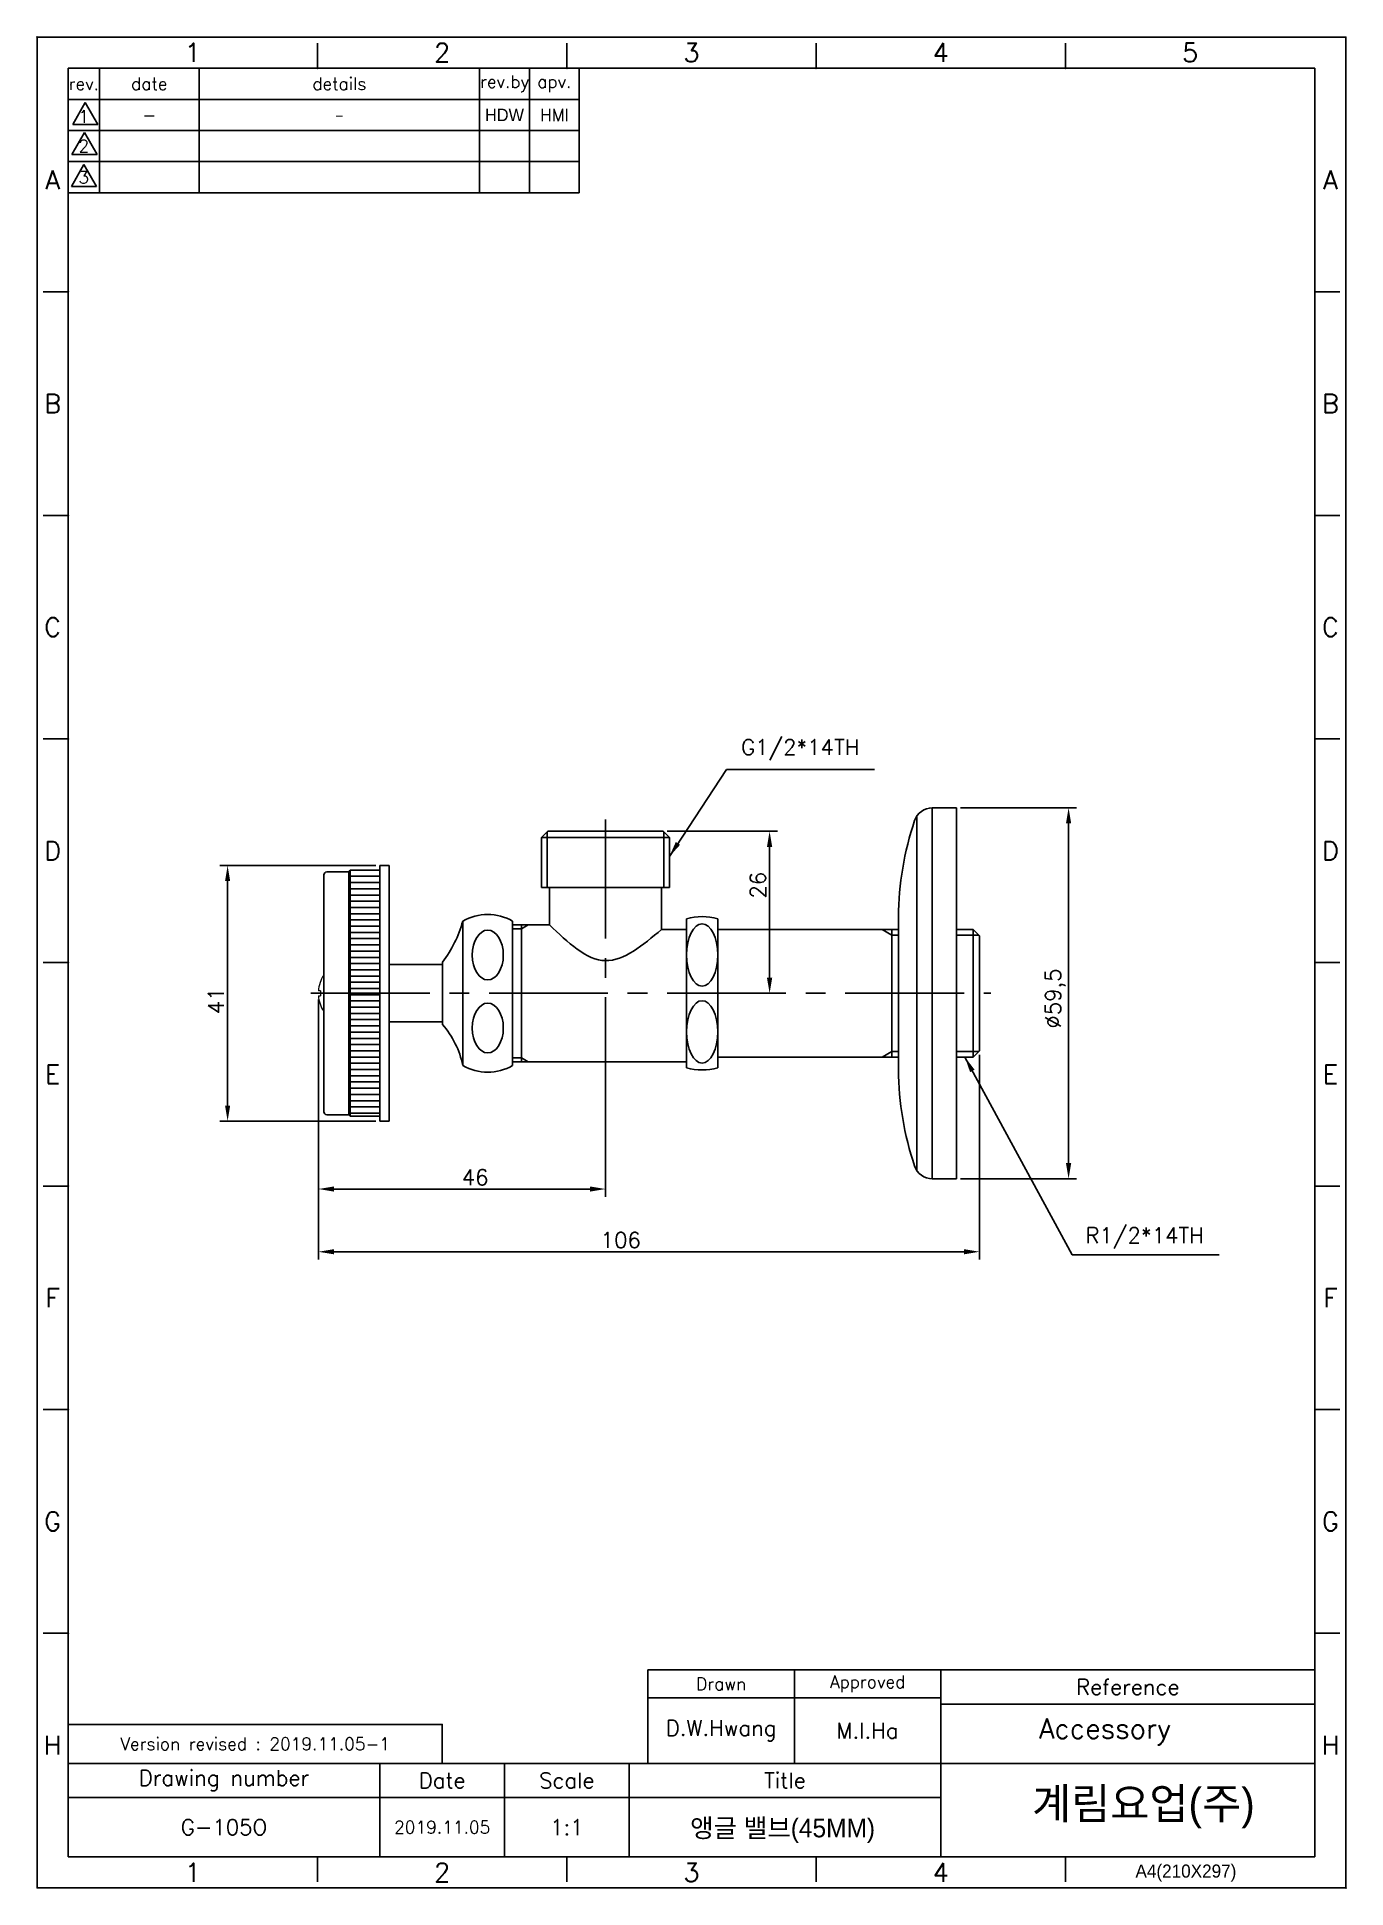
# Model space of a CAD drawing. Header units: inches. Extents: x 467 to 677, y 46 to 343.
import ezdxf

# ---------------------------------------------------------------- set-up
doc = ezdxf.new("R2010")
doc.units = ezdxf.units.IN
doc.header["$MEASUREMENT"] = 0
doc.linetypes.add('CENTER2', pattern=[28.575, 19.05, -3.175, 3.175, -3.175])
doc.linetypes.add('CENTERX2', pattern=[20.32, 12.7, -2.54, 2.54, -2.54])
doc.layers.get('Defpoints').update_dxf_attribs({"color": 3})
for name, color, linetype in [('5', 2, 'Continuous'), ('Cneter', 1, 'CENTER2'), ('DIM', 3, 'Continuous'), ('FORM', 7, 'Continuous'), ('TEXT', 2, 'Continuous')]:
    doc.layers.add(name, color=color, linetype=linetype)
doc.styles.add('ROMANS', font='Gulim.ttf')
doc.styles.get("Standard").update_dxf_attribs({"font": 'romans.shx', "bigfont": 'whtgtxt.shx'})
doc.dimstyles.new('ISO-25', dxfattribs={"dimtxt": 2.5, "dimasz": 2.5, "dimexe": 1.25, "dimexo": 0.625, "dimtad": 1, "dimtxsty": 'Standard', "dimcen": 2.5, "dimadec": 0, "dimazin": 0, "dimtfac": 1, "dimtmove": 0, "dimatfit": 3, "dimfxl": 0, "dimarcsym": 0})

# ---------------------------------------------------------------- blocks, each defined once
blk = doc.blocks.new('*D44')
at = {"layer": 'Defpoints', "color": 0}
for p in [(615, 219.14), (615, 159.64), (632.97, 159.64)]:
    blk.add_point(p, dxfattribs=at)
at = {"layer": 'DIM', "color": 0, "lineweight": -2}
for p, q in [((615.62, 219.14), (634.22, 219.14)), ((632.97, 216.64), (632.97, 162.14)), ((615.62, 159.64), (634.22, 159.64))]:
    blk.add_line(p, q, dxfattribs=at)
at = {"layer": 'DIM', "color": 0}
for points in [[(632.55, 216.64), (633.39, 216.64), (632.97, 219.14)], [(632.55, 162.14), (633.39, 162.14), (632.97, 159.64)]]:
    blk.add_solid(points, dxfattribs=at)
at = {"layer": 'DIM', "color": 0, "insert": (630.86, 188.54), "char_height": 2.5, "attachment_point": 5, "rotation": 90}
blk.add_mtext('%%C59,5', dxfattribs=at)
blk = doc.blocks.new('*D45')
at = {"layer": 'Defpoints', "color": 0}
for p in [(522.47, 209.89), (498.05, 168.89), (522.47, 168.89)]:
    blk.add_point(p, dxfattribs=at)
at = {"layer": 'DIM', "color": 0, "lineweight": -2}
for p, q in [((521.85, 209.89), (496.8, 209.89)), ((498.05, 207.39), (498.05, 171.39)), ((521.85, 168.89), (496.8, 168.89))]:
    blk.add_line(p, q, dxfattribs=at)
at = {"layer": 'DIM', "color": 0}
for points in [[(497.63, 207.39), (498.46, 207.39), (498.05, 209.89)], [(497.63, 171.39), (498.46, 171.39), (498.05, 168.89)]]:
    blk.add_solid(points, dxfattribs=at)
at = {"layer": 'DIM', "color": 0, "insert": (496.17, 188.18), "char_height": 2.5, "attachment_point": 5, "rotation": 90}
blk.add_mtext('41', dxfattribs=at)
blk = doc.blocks.new('*D46')
at = {"layer": 'Defpoints', "color": 0}
for p in [(567.92, 215.39), (571.67, 189.39), (585, 189.39)]:
    blk.add_point(p, dxfattribs=at)
at = {"layer": 'DIM', "color": 0, "lineweight": -2}
for p, q in [((568.55, 215.39), (586.25, 215.39)), ((585, 212.89), (585, 191.89)), ((572.3, 189.39), (586.25, 189.39))]:
    blk.add_line(p, q, dxfattribs=at)
at = {"layer": 'DIM', "color": 0}
for points in [[(584.58, 212.89), (585.42, 212.89), (585, 215.39)], [(584.58, 191.89), (585.42, 191.89), (585, 189.39)]]:
    blk.add_solid(points, dxfattribs=at)
at = {"layer": 'DIM', "color": 0, "insert": (583.12, 206.74), "char_height": 2.5, "attachment_point": 5, "rotation": 90}
blk.add_mtext('26', dxfattribs=at)
blk = doc.blocks.new('*D47')
at = {"layer": 'Defpoints', "color": 0}
for p in [(512.61, 189.01), (618.67, 180.14), (618.67, 147.92)]:
    blk.add_point(p, dxfattribs=at)
at = {"layer": 'DIM', "color": 0, "lineweight": -2}
for p, q in [((512.61, 188.39), (512.61, 146.67)), ((618.67, 179.52), (618.67, 146.67)), ((515.11, 147.92), (616.17, 147.92))]:
    blk.add_line(p, q, dxfattribs=at)
at = {"layer": 'DIM', "color": 0}
for points in [[(515.11, 148.34), (515.11, 147.51), (512.61, 147.92)], [(616.17, 148.34), (616.17, 147.51), (618.67, 147.92)]]:
    blk.add_solid(points, dxfattribs=at)
at = {"layer": 'DIM', "color": 0, "insert": (561.11, 149.8), "char_height": 2.5, "attachment_point": 5}
blk.add_mtext('106', dxfattribs=at)
blk = doc.blocks.new('*D48')
at = {"layer": 'Defpoints', "color": 0}
for p in [(512.61, 189.01), (558.67, 189.39), (558.67, 157.99)]:
    blk.add_point(p, dxfattribs=at)
at = {"layer": 'DIM', "color": 0, "lineweight": -2}
for p, q in [((512.61, 188.39), (512.61, 156.74)), ((558.67, 188.77), (558.67, 156.74)), ((515.11, 157.99), (556.17, 157.99))]:
    blk.add_line(p, q, dxfattribs=at)
at = {"layer": 'DIM', "color": 0}
for points in [[(515.11, 158.4), (515.11, 157.57), (512.61, 157.99)], [(556.17, 158.4), (556.17, 157.57), (558.67, 157.99)]]:
    blk.add_solid(points, dxfattribs=at)
at = {"layer": 'DIM', "color": 0, "insert": (537.78, 159.86), "char_height": 2.5, "attachment_point": 5}
blk.add_mtext('46', dxfattribs=at)

msp = doc.modelspace()

# ---------------------------------------------------------------- hatches: boundary and pattern name
h = msp.add_hatch()
h.set_pattern_fill('_USER', color=256, pattern_type=0)
h.set_pattern_definition([(0, (-102.5923, -11.836), (0, 1), [])])
h.paths.add_polyline_path([(522.473, 209.128), (517.718, 209.128), (517.718, 169.654), (522.473, 169.654)])

# ---------------------------------------------------------------- linework, layer by layer
at = {"color": 7, "linetype": 'Continuous', "lineweight": 25}
for p, q in [((608.64, 217.851), (608.64, 199.641)), ((611.105, 219.141), (614.997, 219.141)), ((611.105, 199.641), (611.105, 219.141)), ((614.997, 219.141), (614.997, 218.741)), ((614.997, 218.741), (614.997, 160.041)), ((548.423, 214.391), (549.423, 215.391)), ((548.423, 206.391), (548.423, 214.391)), ((568.923, 214.391), (548.423, 214.391)), ((549.323, 206.391), (549.323, 215.291)), ((549.423, 215.391), (551.173, 215.391)), ((551.173, 215.391), (566.173, 215.391)), ((566.173, 215.391), (567.923, 215.391)), ((568.923, 214.391), (567.923, 215.391)), ((568.023, 215.291), (568.023, 206.391)), ((568.923, 214.391), (568.923, 206.391)), ((513.473, 208.391), (513.473, 193.791)), ((513.973, 208.891), (517.481, 208.891)), ((517.718, 209.128), (517.481, 208.891)), ((522.473, 209.128), (517.718, 209.128)), ((522.473, 209.128), (522.473, 209.891)), ((523.973, 209.891), (522.473, 209.891)), ((522.473, 168.891), (522.473, 209.128)), ((523.973, 209.891), (523.973, 207.891)), ((523.973, 207.035), (523.973, 207.891)), ((523.973, 195.891), (523.973, 207.035)), ((567.673, 206.391), (548.423, 206.391)), ((549.673, 206.391), (549.673, 200.391)), ((567.673, 199.641), (567.673, 206.391)), ((567.673, 206.391), (568.923, 206.391)), ((543.78, 200.969), (543.78, 178.391)), ((543.78, 200.391), (549.673, 200.391)), ((545.173, 199.756), (543.78, 199.756)), ((545.173, 200.391), (545.173, 179.026)), ((546.272, 200.391), (545.173, 199.756)), ((567.673, 199.641), (571.673, 199.641)), ((571.673, 201.367), (571.673, 199.641)), ((576.673, 201.367), (576.673, 199.641)), ((576.673, 199.641), (605.668, 199.641)), ((605.668, 201.659), (605.668, 179.141)), ((513.473, 193.791), (513.473, 186.5)), ((523.973, 195.891), (523.973, 193.641)), ((513.473, 186.5), (513.473, 184.991)), ((513.473, 184.991), (513.473, 170.391)), ((543.78, 179.026), (545.173, 179.026)), ((543.78, 178.391), (571.673, 178.391)), ((543.78, 177.813), (543.78, 178.391)), ((545.173, 178.391), (545.173, 179.026)), ((546.272, 178.391), (545.173, 179.026)), ((576.673, 179.141), (576.673, 177.414)), ((605.668, 179.141), (605.668, 177.122)), ((617.673, 179.141), (614.997, 179.141)), ((517.473, 169.891), (513.973, 169.891)), ((517.481, 169.891), (517.718, 169.654)), ((517.718, 169.654), (522.473, 169.654)), ((522.473, 168.891), (523.973, 168.891)), ((614.997, 159.641), (611.105, 159.641)), ((614.997, 160.041), (614.997, 159.641))]:
    msp.add_line(p, q, dxfattribs=at)
for p, q in [((517.481, 208.891), (517.481, 169.891)), ((517.718, 209.128), (517.718, 169.654)), ((535.78, 177.813), (535.78, 200.969)), ((571.673, 177.414), (571.673, 199.641)), ((576.673, 179.141), (576.673, 199.641)), ((603.073, 199.641), (604.631, 198.741)), ((604.631, 198.741), (604.631, 199.641)), ((608.64, 199.641), (608.64, 160.931)), ((611.105, 199.641), (611.105, 159.641)), ((614.997, 199.641), (617.673, 199.641)), ((618.673, 198.641), (617.673, 199.641)), ((617.673, 199.641), (617.673, 179.141)), ((604.631, 198.741), (605.668, 198.741)), ((604.631, 180.041), (604.631, 198.741)), ((614.997, 198.741), (618.573, 198.741)), ((618.673, 198.641), (618.673, 197.141)), ((618.673, 197.141), (618.673, 180.141)), ((523.973, 193.991), (532.53, 193.991)), ((523.973, 168.891), (523.973, 193.991)), ((532.53, 194.391), (532.53, 193.991)), ((532.53, 193.991), (532.53, 184.791)), ((523.973, 184.791), (532.53, 184.791)), ((532.53, 184.391), (532.53, 184.791)), ((605.668, 179.141), (576.673, 179.141)), ((603.073, 179.141), (604.631, 180.041)), ((605.668, 180.041), (604.631, 180.041)), ((604.631, 180.041), (604.631, 179.141)), ((618.573, 180.041), (614.997, 180.041)), ((617.673, 179.141), (618.673, 180.141))]:
    msp.add_line(p, q)
at = {"color": 7, "linetype": 'Continuous', "lineweight": 15}
for p, q in [((512.95, 189.771), (512.606, 189.771)), ((512.607, 189.01), (512.95, 189.01))]:
    msp.add_line(p, q, dxfattribs=at)
at = {"color": 7, "linetype": 'Continuous'}
msp.add_line((672.471, 90.836), (672.471, 122.314), dxfattribs=at)
at = {"color": 7, "linetype": 'Continuous', "lineweight": 25}
for centre, radius, start, end in [((655.665, 201.196), 50, 161.45951, 179.46904), ((611.105, 216.141), 3, 90, 161.45951), ((513.973, 208.391), 0.5, 90, 180), ((539.78, 194.041), 8, 60, 120), ((539.78, 184.741), 8, 240, 300), ((655.665, 177.586), 50, 180.53096, 198.54049), ((513.973, 170.391), 0.5, 180, 270), ((611.105, 162.641), 3, 198.54049, 270)]:
    msp.add_arc(centre, radius, start, end, dxfattribs=at)
for centre, radius, start, end in [((516.738, 206.285), 19.77, 323.01398, 344.40213), ((574.173, 191.876), 9.815, 75.24297, 104.75703), ((521.486, 174.842), 14.6, 11.73866, 40.84524), ((574.173, 186.905), 9.815, 255.24297, 284.75703)]:
    msp.add_arc(centre, radius, start, end)
at = {"color": 7, "linetype": 'Continuous', "lineweight": 15}
for centre, radius, start, end in [((517.849, 189.41), 5.256, 146.38572, 176.05436), ((517.849, 189.41), 5.256, 184.35739, 213.61428), ((517.849, 189.391), 4.914, 175.55933, 184.44067)]:
    msp.add_arc(centre, radius, start, end, dxfattribs=at)
for centre, major_axis, ratio in [((539.78, 195.535), (0, -4), 0.625), ((574.173, 195.541), (0, -5), 0.5)]:
    msp.add_ellipse(centre, major_axis=major_axis, ratio=ratio)
at = {"color": 7, "linetype": 'Continuous', "lineweight": 25, "extrusion": (0, 0, -1)}
msp.add_ellipse((539.78, 183.825), major_axis=(0, 4), ratio=0.625, dxfattribs=at)
at = {"extrusion": (0, 0, -1)}
msp.add_ellipse((574.173, 183.209), major_axis=(0, 5), ratio=0.5, dxfattribs=at)
msp.add_spline([(549.673, 200.391), (558.673, 194.637), (567.673, 199.641)], degree=3)
at = {"layer": '5'}
for p in [(467.471, 342.836), (677.471, 45.836)]:
    msp.add_point(p, dxfattribs=at)
at = {"layer": 'Cneter'}
for p, q in [((558.673, 217.256), (558.673, 189.391)), ((511.418, 189.391), (620.474, 189.391))]:
    msp.add_line(p, q, dxfattribs=at)
at = {"layer": 'FORM'}
for p, q in [((512.471, 337.836), (512.471, 341.836)), ((552.471, 337.836), (552.471, 341.836)), ((592.471, 337.836), (592.471, 341.836)), ((632.471, 337.836), (632.471, 341.836)), ((672.471, 337.836), (472.471, 337.836)), ((472.471, 337.836), (472.471, 50.836)), ((472.471, 337.836), (472.471, 312.836)), ((477.471, 337.836), (477.471, 317.836)), ((493.471, 337.836), (493.471, 317.836)), ((538.471, 337.836), (538.471, 317.836)), ((546.471, 337.836), (546.471, 317.836)), ((554.471, 317.836), (554.471, 337.836)), ((672.471, 50.836), (672.471, 337.836)), ((554.471, 332.836), (472.471, 332.836)), ((554.471, 327.836), (472.471, 327.836)), ((554.471, 322.836), (472.471, 322.836)), ((554.471, 317.836), (472.471, 317.836)), ((472.471, 301.961), (468.471, 301.961)), ((672.471, 301.961), (676.471, 301.961)), ((472.471, 266.086), (468.471, 266.086)), ((672.471, 266.086), (676.471, 266.086)), ((472.471, 230.211), (468.471, 230.211)), ((672.471, 230.211), (676.471, 230.211)), ((472.471, 194.336), (468.471, 194.336)), ((672.471, 194.336), (676.471, 194.336)), ((472.471, 158.461), (468.471, 158.461)), ((672.471, 158.461), (676.471, 158.461)), ((472.471, 122.586), (468.471, 122.586)), ((672.471, 122.586), (676.471, 122.586)), ((672.471, 95.836), (672.471, 80.836)), ((472.471, 86.711), (468.471, 86.711)), ((672.471, 86.711), (676.471, 86.711)), ((565.471, 80.836), (672.471, 80.836)), ((565.471, 80.836), (565.471, 65.836)), ((588.971, 65.836), (588.971, 80.836)), ((612.471, 65.836), (612.471, 80.836)), ((672.471, 65.836), (672.471, 80.836)), ((612.471, 76.336), (565.471, 76.336)), ((612.471, 75.336), (672.471, 75.336)), ((472.471, 50.836), (472.471, 65.836)), ((472.477, 65.836), (672.471, 65.836)), ((522.471, 50.836), (522.471, 65.836)), ((522.471, 50.836), (522.471, 65.836)), ((542.471, 50.836), (542.471, 65.836)), ((562.471, 50.836), (562.471, 65.836)), ((612.471, 50.836), (612.471, 65.836)), ((472.477, 60.336), (612.471, 60.336)), ((472.471, 50.836), (672.471, 50.836)), ((512.471, 50.836), (512.471, 46.836)), ((552.471, 50.836), (552.471, 46.836)), ((592.471, 50.836), (592.471, 46.836)), ((632.471, 50.836), (632.471, 46.836))]:
    msp.add_line(p, q, dxfattribs=at)
for points in [[(467.471, 342.836), (677.471, 342.836), (677.471, 45.836), (467.471, 45.836)], [(472.477, 65.836), (532.477, 65.836), (532.477, 72.086), (472.477, 72.086)]]:
    msp.add_lwpolyline(points, close=True, dxfattribs=at)
for p in [(512.471, 337.836), (552.471, 337.836), (592.471, 337.836), (632.471, 337.836), (472.471, 301.961), (472.471, 266.086), (472.471, 230.211), (472.471, 194.336), (472.471, 158.461), (472.471, 122.586), (472.471, 86.711)]:
    msp.add_point(p, dxfattribs=at)
at = {"layer": 'TEXT'}
for p, q in [((473.192, 328.797), (475.21, 332.308)), ((477.229, 328.797), (475.21, 332.308)), ((473.06, 323.988), (475.079, 327.499)), ((473.192, 328.797), (477.229, 328.797)), ((477.097, 323.988), (475.079, 327.499)), ((473.06, 323.988), (477.097, 323.988)), ((472.981, 318.844), (475, 322.355)), ((477.018, 318.844), (475, 322.355)), ((472.981, 318.844), (477.018, 318.844))]:
    msp.add_line(p, q, dxfattribs=at)
msp.add_point((588.971, 76.336), dxfattribs=at)

# ---------------------------------------------------------------- texts
at = {"layer": '5', "style": 'ROMANS'}
msp.add_text(' A4(210X297)', height=2.1, dxfattribs=at).set_placement((642.937, 47.5))
at = {"layer": 'DIM', "char_height": 2.5, "attachment_point": 5}
for s, width, insert in [('\\A1;G1/2*14TH', 8.16093, (589.922, 228.472)), ('\\A1;R1/2*14TH', 49.00367, (645.173, 150.135))]:
    msp.add_mtext_dynamic_manual_height_columns(s, width=width, gutter_width=23.302, heights=[0], dxfattribs=dict(at, insert=insert))
at = {"layer": 'FORM', "char_height": 3, "attachment_point": 5}
for s, width, insert in [('1', 40, (492.471, 340.336)), ('2', 40, (532.471, 340.336)), ('3', 40, (572.471, 340.336)), ('4', 40, (612.471, 340.336)), ('5', 40, (652.471, 340.336)), ('A', 5, (469.971, 319.898)), ('A', 5, (674.971, 319.898)), ('B', 5, (469.971, 284.023)), ('B', 5, (674.971, 284.023)), ('C', 5, (469.971, 248.148)), ('C', 5, (674.971, 248.148)), ('D', 5, (469.971, 212.273)), ('D', 5, (674.971, 212.273)), ('E', 5, (469.971, 176.398)), ('E', 5, (674.971, 176.398)), ('F', 5, (469.971, 140.523)), ('F', 5, (674.971, 140.523)), ('G', 5, (469.971, 104.648)), ('G', 5, (674.971, 104.648)), ('H', 5, (469.971, 68.773)), ('H', 5, (674.971, 68.773)), ('1', 40, (492.471, 48.336)), ('2', 40, (532.471, 48.336)), ('3', 40, (572.471, 48.336)), ('4', 40, (612.471, 48.336))]:
    msp.add_mtext_dynamic_manual_height_columns(s, width=width, gutter_width=12.5, heights=[0], dxfattribs=dict(at, insert=insert))
at = {"layer": 'TEXT', "attachment_point": 5}
for s, width, insert, char_height in [('rev.', 5, (474.971, 335.336), 2), ('date', 16, (485.471, 335.336), 2), ('details', 45, (515.971, 335.336), 2), ('rev.by', 8, (542.471, 335.336), 2), ('apv.', 8, (550.471, 335.336), 2), ('1', 5, (474.971, 330.088), 2), ('-', 16, (485.471, 330.336), 2), ('{\\fISOCPEUR|b0|i0|c0|p34;-}', 45, (515.971, 330.336), 2), ('{\\fGulim|b0|i0|c129|p50;HDW}', 8, (542.471, 330.336), 2), ('HMI', 8, (550.471, 330.336), 2), ('2', 5, (474.971, 325.336), 2), ('3', 5, (474.971, 320.336), 2), ('Drawn', 23.5, (577.221, 78.586), 2), ('Approved', 23.5, (600.721, 78.586), 2), ('Reference', 60, (642.471, 78.086), 2.5), ('D.W.Hwang', 23.5, (577.221, 71.086), 2.5), ('M.I.Ha', 23.5, (600.721, 71.086), 2.5), ('Accessory', 60, (638.793, 70.906), 3.2), ('Version revised : 2019.11.05-1', 73.51788, (502.477, 68.961), 2), ('Drawing number', 50, (497.471, 63.086), 2.5), ('Date', 20, (532.471, 63.086), 2.5), ('Scale', 20, (552.471, 63.086), 2.5), ('Title', 50, (587.471, 63.086), 2.5), ('2019.11.05', 20, (532.471, 55.586), 2), ('1:1', 20, (552.471, 55.586), 2.5)]:
    msp.add_mtext_dynamic_manual_height_columns(s, width=width, gutter_width=12.5, heights=[0], dxfattribs=dict(at, insert=insert, char_height=char_height))
at = {"layer": 'TEXT', "linetype": 'CENTERX2', "attachment_point": 5}
for s, width, insert, char_height in [('{\\fHYGothic-Medium|b0|i0|c129|p18;계림요업(주)}', 60, (644.976, 58.638), 5), ('G-105O', 49.99386, (497.474, 55.586), 2.5), ('{\\fHYGothic-Medium|b0|i0|c129|p18;앵글 밸브(45MM)}', 60, (587.084, 55.011), 3)]:
    msp.add_mtext_dynamic_manual_height_columns(s, width=width, gutter_width=12.5, heights=[0], dxfattribs=dict(at, insert=insert, char_height=char_height))

# ---------------------------------------------------------------- dimensions: what is measured, and where the dimension line sits
at = {"layer": 'DIM'}
dim = msp.add_linear_dim(base=(632.969, 159.641), p1=(614.997, 219.141), p2=(614.997, 159.641), angle=90, text='%%C<>', dimstyle='ISO-25', dxfattribs=at)
dim.commit()
dim.dimension.update_dxf_attribs({"geometry": '*D44', "text_midpoint": (632.969, 188.541), "dimtype": 160})
for base, p1, p2, picture, middle in [((585, 189.391), (567.923, 215.391), (571.673, 189.391), '*D46', (585, 206.745)), ((498.046, 168.891), (522.473, 209.891), (522.473, 168.891), '*D45', (498.046, 188.183))]:
    dim = msp.add_linear_dim(base=base, p1=p1, p2=p2, angle=90, dimstyle='ISO-25', dxfattribs=at)
    dim.commit()
    dim.dimension.update_dxf_attribs({"geometry": picture, "text_midpoint": middle, "dimtype": 160})
for base, p2, text, picture, middle in [((558.673, 157.987), (558.673, 189.391), '46', '*D48', (537.782, 157.987)), ((618.673, 147.923), (618.673, 180.141), '106', '*D47', (561.106, 147.923))]:
    dim = msp.add_linear_dim(base=base, p1=(512.607, 189.01), p2=p2, text=text, dimstyle='ISO-25', dxfattribs=at)
    dim.commit()
    dim.dimension.update_dxf_attribs({"geometry": picture, "text_midpoint": middle, "dimtype": 160})

# ---------------------------------------------------------------- leaders
for points in [[(568.923, 211.352), (578.094, 225.309), (601.843, 225.309)], [(616.335, 179.141), (633.53, 147.438), (657.144, 147.438)]]:
    msp.add_leader(points, dimstyle='ISO-25', dxfattribs=at)

doc.saveas('drawing.dxf')
